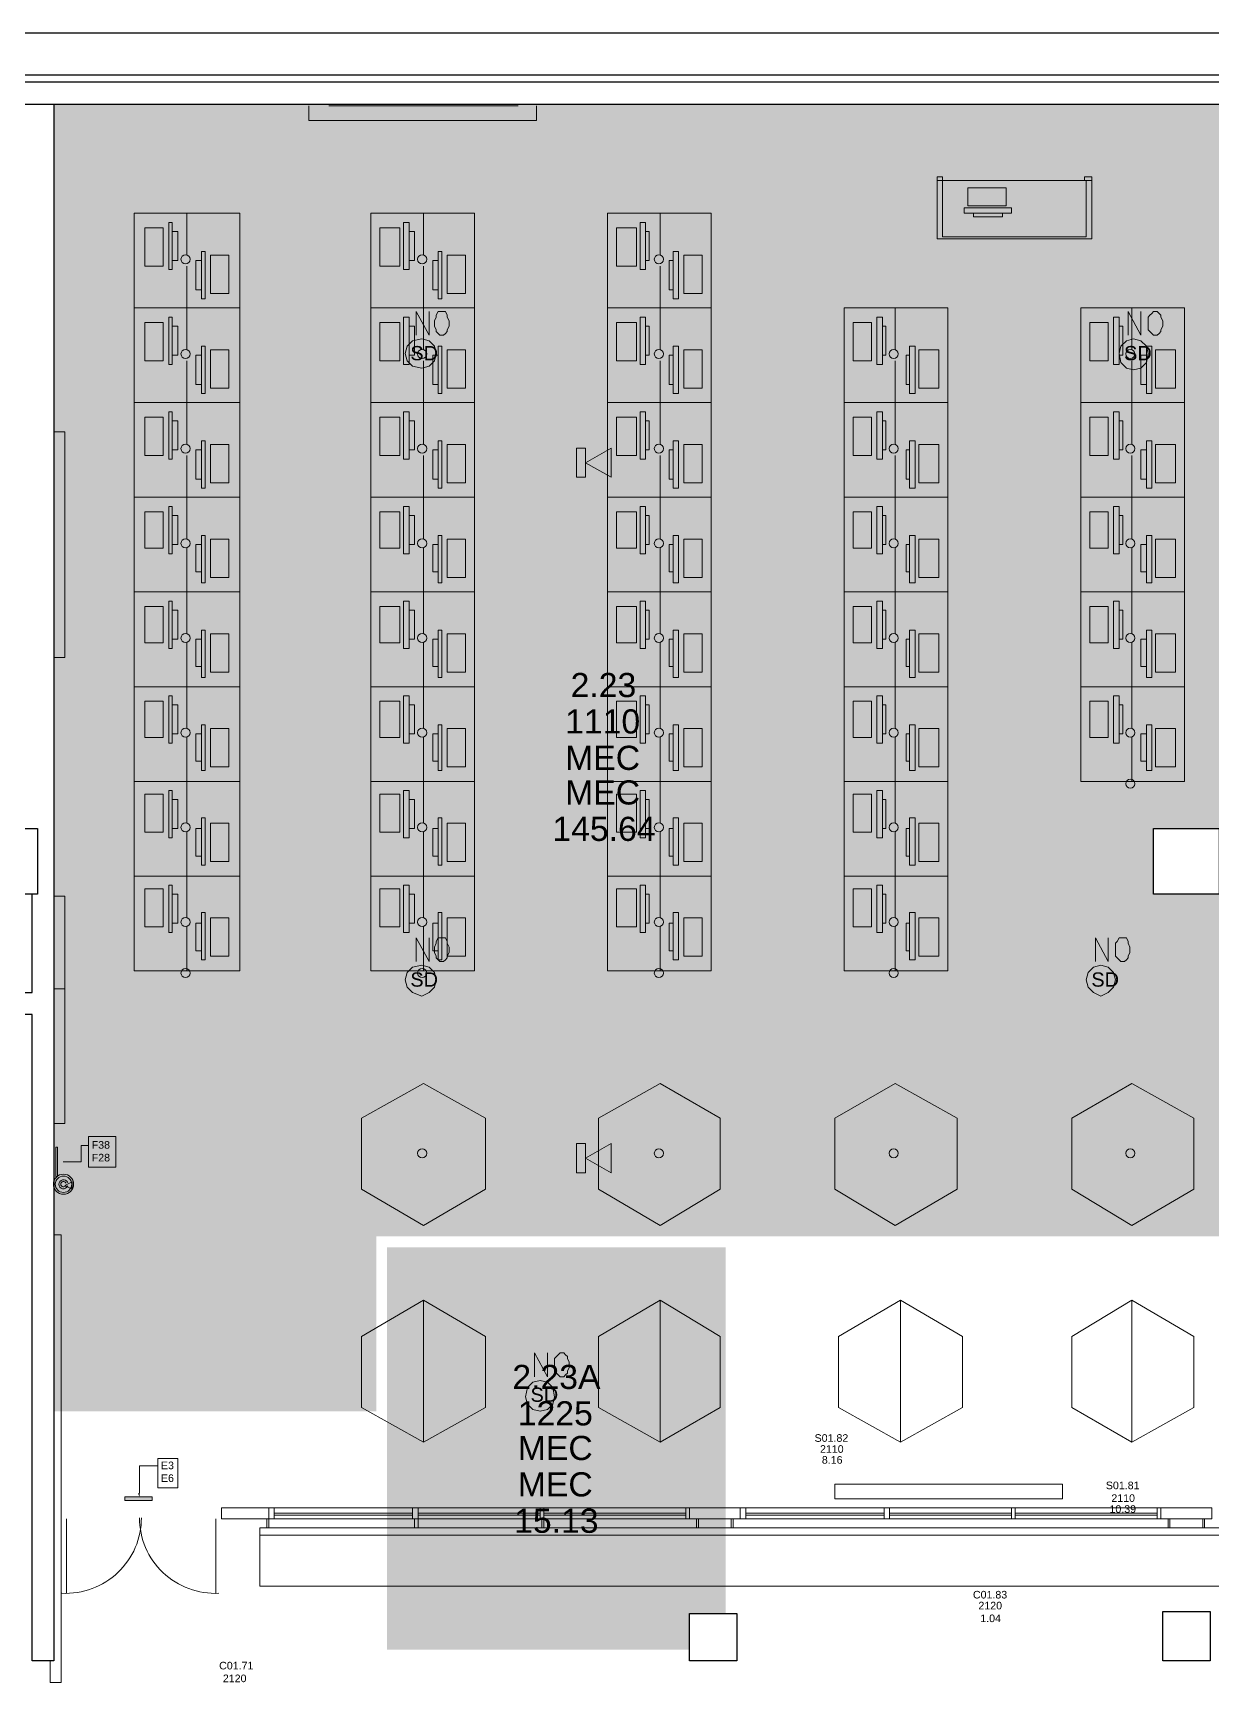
# Model space of a CAD drawing. Header units: millimetres. Extents: x -3 to 91, y 3.5 to 49.2.
# Drawn here: x 38.72 to 51.37, y 31.46 to 49.19 of the extents above; entities that cross this region are included whole.
import ezdxf

# ---------------------------------------------------------------- set-up
doc = ezdxf.new("R2010")
doc.units = ezdxf.units.MM
doc.layers.add('PDF_014401$_ps_FIRE_ACCESS', color=7, linetype='Continuous', true_color=0x37dd00)
doc.layers.add('PDF_014401$HL-TMP', color=7, linetype='Continuous', true_color=0xbfebf9)
for name, color, linetype in [('PDF_014401$_ps_TEXTBOLD$FIRE', 2, 'Continuous'), ('PDF_014401$DR', 7, 'Continuous'), ('PDF_014401$FI', 7, 'Continuous'), ('PDF_014401$FI-DSG', 7, 'Continuous'), ('PDF_014401$FT-FIXFIT', 7, 'Continuous'), ('PDF_014401$WA-COL', 7, 'Continuous'), ('PDF_014401$WA-EXT', 7, 'Continuous'), ('PDF_014401$WA-PART', 7, 'Continuous'), ('PDF_014401$WN', 7, 'Continuous'), ('PDF_Text', 7, 'Continuous')]:
    doc.layers.add(name, color=color, linetype=linetype)
doc.styles.add('PDF ArialMT', font='arial.ttf')

msp = doc.modelspace()

# ---------------------------------------------------------------- linework, layer by layer
at = {"layer": 'PDF_014401$_ps_FIRE_ACCESS', "lineweight": 0}
for points in [[(42.892, 45.593), (42.971, 45.613), (43.029, 45.672), (43.049, 45.75), (43.029, 45.828), (42.971, 45.887), (42.892, 45.906), (42.795, 45.887), (42.736, 45.828), (42.716, 45.75), (42.736, 45.672), (42.795, 45.613)], [(50.54, 45.574), (50.618, 45.593), (50.677, 45.652), (50.697, 45.75), (50.677, 45.828), (50.618, 45.887), (50.54, 45.906), (50.462, 45.887), (50.403, 45.828), (50.384, 45.75), (50.403, 45.652), (50.462, 45.593)], [(44.653, 44.733), (44.555, 44.733), (44.555, 44.42), (44.653, 44.42)], [(44.927, 44.42), (44.927, 44.733), (44.653, 44.576)], [(42.892, 38.845), (42.971, 38.884), (43.029, 38.943), (43.049, 39.021), (43.029, 39.1), (42.971, 39.158), (42.892, 39.178), (42.795, 39.158), (42.736, 39.1), (42.716, 39.021), (42.736, 38.943), (42.795, 38.884)], [(50.188, 38.845), (50.266, 38.884), (50.325, 38.943), (50.345, 39.021), (50.325, 39.1), (50.266, 39.158), (50.188, 39.178), (50.11, 39.158), (50.051, 39.1), (50.032, 39.021), (50.051, 38.943), (50.11, 38.884)], [(44.653, 37.261), (44.555, 37.261), (44.555, 36.948), (44.653, 36.948)], [(44.927, 36.948), (44.927, 37.261), (44.653, 37.105)], [(44.164, 34.386), (44.242, 34.405), (44.301, 34.464), (44.32, 34.542), (44.301, 34.64), (44.242, 34.699), (44.164, 34.718), (44.086, 34.699), (44.027, 34.64), (44.007, 34.542), (44.027, 34.464), (44.086, 34.405)]]:
    msp.add_lwpolyline(points, close=True, dxfattribs=at)
at = {"layer": 'PDF_014401$_ps_TEXTBOLD$FIRE', "lineweight": 20}
for points in [[(42.834, 45.945), (42.834, 46.2), (42.971, 45.945), (42.971, 46.2)], [(50.481, 45.945), (50.481, 46.2), (50.618, 45.945), (50.618, 46.2)], [(42.834, 39.217), (42.834, 39.471), (42.971, 39.217), (42.971, 39.471)], [(50.129, 39.217), (50.129, 39.471), (50.266, 39.217), (50.266, 39.471)], [(44.105, 34.757), (44.105, 35.012), (44.242, 34.757), (44.242, 35.012)]]:
    msp.add_lwpolyline(points, dxfattribs=at)
for points in [[(43.088, 46.2), (43.068, 46.2), (43.049, 46.161), (43.049, 46.141), (43.029, 46.102), (43.029, 46.043), (43.049, 46.004), (43.049, 45.984), (43.068, 45.965), (43.088, 45.945), (43.127, 45.945), (43.147, 45.965), (43.166, 45.984), (43.166, 46.004), (43.186, 46.043), (43.186, 46.102), (43.166, 46.141), (43.166, 46.161), (43.147, 46.2), (43.127, 46.2)], [(50.755, 46.2), (50.736, 46.18), (50.716, 46.161), (50.697, 46.141), (50.697, 46.102), (50.697, 46.043), (50.697, 46.004), (50.716, 45.984), (50.736, 45.965), (50.755, 45.945), (50.794, 45.945), (50.814, 45.965), (50.833, 45.984), (50.833, 46.004), (50.853, 46.043), (50.853, 46.102), (50.833, 46.141), (50.833, 46.161), (50.814, 46.18), (50.794, 46.2)], [(43.088, 39.471), (43.068, 39.471), (43.049, 39.432), (43.049, 39.413), (43.029, 39.373), (43.029, 39.315), (43.049, 39.276), (43.049, 39.256), (43.068, 39.237), (43.088, 39.217), (43.127, 39.217), (43.147, 39.237), (43.166, 39.256), (43.166, 39.276), (43.186, 39.315), (43.186, 39.373), (43.166, 39.413), (43.166, 39.432), (43.147, 39.471), (43.127, 39.471)], [(50.403, 39.471), (50.384, 39.471), (50.364, 39.432), (50.345, 39.413), (50.345, 39.373), (50.345, 39.315), (50.345, 39.276), (50.364, 39.256), (50.384, 39.237), (50.403, 39.217), (50.442, 39.217), (50.462, 39.237), (50.481, 39.256), (50.481, 39.276), (50.501, 39.315), (50.501, 39.373), (50.481, 39.413), (50.481, 39.432), (50.462, 39.471), (50.442, 39.471)], [(44.379, 35.012), (44.359, 34.992), (44.34, 34.973), (44.32, 34.953), (44.32, 34.914), (44.32, 34.855), (44.32, 34.816), (44.34, 34.797), (44.359, 34.777), (44.379, 34.757), (44.418, 34.757), (44.438, 34.777), (44.457, 34.797), (44.457, 34.816), (44.477, 34.855), (44.477, 34.914), (44.457, 34.953), (44.457, 34.973), (44.438, 34.992), (44.418, 35.012)]]:
    msp.add_lwpolyline(points, close=True, dxfattribs=at)
at = {"layer": 'PDF_014401$DR', "lineweight": 0}
for points in [[(39.078, 33.232), (39.078, 32.43), (39.078, 33.232)], [(40.682, 33.232), (40.682, 32.43), (40.682, 33.232)]]:
    msp.add_lwpolyline(points, dxfattribs=at)
for centre, start, end in [((39.069, 33.242), 267.045, 0.0003), ((40.672, 33.242), 179.9997, 272.955)]:
    msp.add_arc(centre, 0.812, start, end, dxfattribs=at)
at = {"layer": 'PDF_014401$FI', "lineweight": 9}
msp.add_lwpolyline([(39.137, 36.772), (39.059, 36.811), (39.137, 36.85)], close=True, dxfattribs=at)
for radius in [0.108, 0.088]:
    msp.add_circle((39.044, 36.825), radius, dxfattribs=at)
for radius, start, end in [(0.0489, 22.7694, 337.2306), (0.0293, 22.7697, 337.2303)]:
    msp.add_arc((39.044, 36.825), radius, start, end, dxfattribs=at)
at = {"layer": 'PDF_014401$FI-DSG', "lineweight": 9}
for points in [[(39.313, 37.339), (39.606, 37.339), (39.606, 37.007), (39.313, 37.007)], [(38.961, 37.222), (38.961, 36.909), (38.981, 36.909), (38.981, 37.222)], [(40.056, 33.877), (40.271, 33.877), (40.271, 33.564), (40.056, 33.564)], [(39.998, 33.467), (39.704, 33.467), (39.704, 33.427), (39.998, 33.427)]]:
    msp.add_lwpolyline(points, close=True, dxfattribs=at)
for points in [[(39.039, 37.065), (39.235, 37.065), (39.235, 37.242), (39.313, 37.242)], [(39.861, 33.506), (39.861, 33.799), (39.978, 33.799), (40.056, 33.799)]]:
    msp.add_lwpolyline(points, dxfattribs=at)
at = {"layer": 'PDF_014401$FI-DSG', "lineweight": -3, "transparency": 33554559}
for points in [[(38.981, 37.222), (38.961, 37.222), (38.981, 36.909)], [(38.961, 37.222), (38.981, 36.909), (38.961, 36.909)], [(39.039, 37.065), (38.981, 37.065), (38.981, 37.065)], [(39.998, 33.467), (39.704, 33.467), (39.998, 33.427)], [(39.704, 33.467), (39.998, 33.427), (39.704, 33.427)], [(39.861, 33.506), (39.861, 33.467), (39.841, 33.506)]]:
    msp.add_solid(points, dxfattribs=at)
at = {"layer": 'PDF_014401$FT-FIXFIT', "lineweight": 0}
for points in [[(41.68, 48.41), (41.68, 48.253), (44.125, 48.253), (44.125, 48.41)], [(41.895, 48.41), (43.929, 48.41)], [(50.09, 47.647), (50.09, 46.982), (48.428, 46.982), (48.428, 47.647)], [(50.012, 47.608), (49.562, 47.608), (48.486, 47.608)], [(38.941, 42.483), (39.059, 42.483), (39.059, 44.909), (38.941, 44.909)], [(38.941, 37.476), (39.059, 37.476), (39.059, 39.921), (38.941, 39.921)], [(39.059, 38.924), (38.941, 38.924)], [(42.912, 35.579), (42.912, 34.053)], [(45.455, 35.579), (45.455, 34.053)], [(48.037, 35.579), (48.037, 34.053)], [(50.521, 35.579), (50.521, 34.053)], [(41.23, 33.232), (41.23, 33.134)], [(41.249, 33.232), (41.249, 33.134)], [(45.846, 33.232), (45.846, 33.134)], [(45.865, 33.232), (45.865, 33.134)], [(46.218, 33.232), (46.218, 33.134)], [(46.237, 33.232), (46.237, 33.134)], [(50.912, 33.232), (50.912, 33.134)], [(50.931, 33.232), (50.931, 33.134)], [(51.283, 33.232), (51.283, 33.134)], [(51.303, 33.232), (51.303, 33.134)], [(54.413, 33.056), (41.152, 33.056)]]:
    msp.add_lwpolyline(points, dxfattribs=at)
for points in [[(48.486, 47.608), (48.428, 47.608), (48.428, 47.647), (48.486, 47.647)], [(48.486, 47.002), (50.032, 47.002), (50.032, 47.608), (48.486, 47.608)], [(50.012, 47.608), (50.09, 47.608), (50.09, 47.647), (50.012, 47.647)], [(48.76, 47.53), (48.76, 47.334), (49.171, 47.334), (49.171, 47.53)], [(40.369, 46.806), (40.369, 47.256), (39.802, 47.256), (39.802, 46.239), (40.369, 46.239), (40.369, 46.689), (40.369, 46.239), (40.937, 46.239), (40.937, 47.256), (40.369, 47.256)], [(42.912, 46.806), (42.912, 47.256), (42.345, 47.256), (42.345, 46.239), (42.912, 46.239), (42.912, 46.689), (42.912, 46.239), (43.46, 46.239), (43.46, 47.256), (42.912, 47.256)], [(45.455, 46.806), (45.455, 47.256), (44.887, 47.256), (44.887, 46.239), (45.455, 46.239), (45.455, 46.689), (45.455, 46.239), (46.002, 46.239), (46.002, 47.256), (45.455, 47.256)], [(48.721, 47.256), (49.23, 47.256), (49.23, 47.315), (48.721, 47.315)], [(48.721, 47.256), (49.23, 47.256), (49.23, 47.315), (48.721, 47.315)], [(48.819, 47.217), (49.132, 47.217), (49.132, 47.256), (48.819, 47.256)], [(39.919, 46.689), (40.115, 46.689), (40.115, 47.099), (39.919, 47.099)], [(40.213, 46.65), (40.213, 47.158), (40.174, 47.158), (40.174, 46.65)], [(40.213, 46.65), (40.213, 47.158), (40.174, 47.158), (40.174, 46.65)], [(40.271, 46.747), (40.271, 47.06), (40.213, 47.06), (40.213, 46.747)], [(42.443, 46.689), (42.658, 46.689), (42.658, 47.099), (42.443, 47.099)], [(42.756, 46.65), (42.756, 47.158), (42.697, 47.158), (42.697, 46.65)], [(42.756, 46.65), (42.756, 47.158), (42.697, 47.158), (42.697, 46.65)], [(42.814, 46.747), (42.814, 47.06), (42.756, 47.06), (42.756, 46.747)], [(44.985, 46.689), (45.2, 46.689), (45.2, 47.099), (44.985, 47.099)], [(45.298, 46.65), (45.298, 47.158), (45.24, 47.158), (45.24, 46.65)], [(45.298, 46.65), (45.298, 47.158), (45.24, 47.158), (45.24, 46.65)], [(45.337, 46.747), (45.337, 47.06), (45.298, 47.06), (45.298, 46.747)], [(40.526, 46.337), (40.526, 46.845), (40.565, 46.845), (40.565, 46.337)], [(40.526, 46.337), (40.526, 46.845), (40.565, 46.845), (40.565, 46.337)], [(43.068, 46.337), (43.068, 46.845), (43.108, 46.845), (43.108, 46.337)], [(43.068, 46.337), (43.068, 46.845), (43.108, 46.845), (43.108, 46.337)], [(45.592, 46.337), (45.592, 46.845), (45.65, 46.845), (45.65, 46.337)], [(45.592, 46.337), (45.592, 46.845), (45.65, 46.845), (45.65, 46.337)], [(40.467, 46.434), (40.467, 46.747), (40.526, 46.747), (40.526, 46.434)], [(40.819, 46.395), (40.624, 46.395), (40.624, 46.806), (40.819, 46.806)], [(43.01, 46.434), (43.01, 46.747), (43.068, 46.747), (43.068, 46.434)], [(43.362, 46.395), (43.166, 46.395), (43.166, 46.806), (43.362, 46.806)], [(45.552, 46.434), (45.552, 46.747), (45.592, 46.747), (45.592, 46.434)], [(45.905, 46.395), (45.709, 46.395), (45.709, 46.806), (45.905, 46.806)], [(40.369, 45.789), (40.369, 46.239), (39.802, 46.239), (39.802, 45.222), (40.369, 45.222), (40.369, 45.672), (40.369, 45.222), (40.937, 45.222), (40.937, 46.239), (40.369, 46.239)], [(40.213, 45.632), (40.213, 46.141), (40.174, 46.141), (40.174, 45.632)], [(40.213, 45.632), (40.213, 46.141), (40.174, 46.141), (40.174, 45.632)], [(42.912, 45.672), (42.912, 45.222), (43.46, 45.222), (43.46, 46.239), (42.912, 46.239), (42.912, 45.789), (42.912, 46.239), (42.345, 46.239), (42.345, 45.222), (42.912, 45.222)], [(42.756, 45.632), (42.756, 46.141), (42.697, 46.141), (42.697, 45.632)], [(42.756, 45.632), (42.756, 46.141), (42.697, 46.141), (42.697, 45.632)], [(45.455, 45.789), (45.455, 46.239), (44.887, 46.239), (44.887, 45.222), (45.455, 45.222), (45.455, 45.672), (45.455, 45.222), (46.002, 45.222), (46.002, 46.239), (45.455, 46.239)], [(45.298, 45.632), (45.298, 46.141), (45.24, 46.141), (45.24, 45.632)], [(45.298, 45.632), (45.298, 46.141), (45.24, 46.141), (45.24, 45.632)], [(47.978, 45.789), (47.978, 46.239), (47.43, 46.239), (47.43, 45.222), (47.978, 45.222), (47.978, 45.672), (47.978, 45.222), (48.545, 45.222), (48.545, 46.239), (47.978, 46.239)], [(47.841, 45.632), (47.841, 46.141), (47.782, 46.141), (47.782, 45.632)], [(47.841, 45.632), (47.841, 46.141), (47.782, 46.141), (47.782, 45.632)], [(50.521, 45.789), (50.521, 46.239), (49.973, 46.239), (49.973, 45.222), (50.521, 45.222), (50.521, 45.672), (50.521, 45.222), (51.088, 45.222), (51.088, 46.239), (50.521, 46.239)], [(50.384, 45.632), (50.384, 46.141), (50.325, 46.141), (50.325, 45.632)], [(50.384, 45.632), (50.384, 46.141), (50.325, 46.141), (50.325, 45.632)], [(39.919, 45.672), (40.115, 45.672), (40.115, 46.082), (39.919, 46.082)], [(40.271, 45.73), (40.271, 46.043), (40.213, 46.043), (40.213, 45.73)], [(42.443, 45.672), (42.658, 45.672), (42.658, 46.082), (42.443, 46.082)], [(42.814, 45.73), (42.814, 46.043), (42.756, 46.043), (42.756, 45.73)], [(44.985, 45.672), (45.2, 45.672), (45.2, 46.082), (44.985, 46.082)], [(45.337, 45.73), (45.337, 46.043), (45.298, 46.043), (45.298, 45.73)], [(47.528, 45.672), (47.724, 45.672), (47.724, 46.082), (47.528, 46.082)], [(47.88, 45.73), (47.88, 46.043), (47.841, 46.043), (47.841, 45.73)], [(50.071, 45.672), (50.266, 45.672), (50.266, 46.082), (50.071, 46.082)], [(50.423, 45.73), (50.423, 46.043), (50.384, 46.043), (50.384, 45.73)], [(40.526, 45.319), (40.526, 45.828), (40.565, 45.828), (40.565, 45.319)], [(40.526, 45.319), (40.526, 45.828), (40.565, 45.828), (40.565, 45.319)], [(40.819, 45.378), (40.624, 45.378), (40.624, 45.789), (40.819, 45.789)], [(43.068, 45.319), (43.068, 45.828), (43.108, 45.828), (43.108, 45.319)], [(43.068, 45.319), (43.068, 45.828), (43.108, 45.828), (43.108, 45.319)], [(43.362, 45.378), (43.166, 45.378), (43.166, 45.789), (43.362, 45.789)], [(45.592, 45.319), (45.592, 45.828), (45.65, 45.828), (45.65, 45.319)], [(45.592, 45.319), (45.592, 45.828), (45.65, 45.828), (45.65, 45.319)], [(45.905, 45.378), (45.709, 45.378), (45.709, 45.789), (45.905, 45.789)], [(48.134, 45.319), (48.134, 45.828), (48.193, 45.828), (48.193, 45.319)], [(48.134, 45.319), (48.134, 45.828), (48.193, 45.828), (48.193, 45.319)], [(48.447, 45.378), (48.232, 45.378), (48.232, 45.789), (48.447, 45.789)], [(50.677, 45.319), (50.677, 45.828), (50.736, 45.828), (50.736, 45.319)], [(50.677, 45.319), (50.677, 45.828), (50.736, 45.828), (50.736, 45.319)], [(50.99, 45.378), (50.775, 45.378), (50.775, 45.789), (50.99, 45.789)], [(40.467, 45.417), (40.467, 45.73), (40.526, 45.73), (40.526, 45.417)], [(43.01, 45.417), (43.01, 45.73), (43.068, 45.73), (43.068, 45.417)], [(45.552, 45.417), (45.552, 45.73), (45.592, 45.73), (45.592, 45.417)], [(48.095, 45.417), (48.095, 45.73), (48.134, 45.73), (48.134, 45.417)], [(50.618, 45.417), (50.618, 45.73), (50.677, 45.73), (50.677, 45.417)], [(40.369, 44.772), (40.369, 45.222), (39.802, 45.222), (39.802, 44.205), (40.369, 44.205), (40.369, 44.654), (40.369, 44.205), (40.937, 44.205), (40.937, 45.222), (40.369, 45.222)], [(39.919, 44.654), (40.115, 44.654), (40.115, 45.065), (39.919, 45.065)], [(40.213, 44.615), (40.213, 45.124), (40.174, 45.124), (40.174, 44.615)], [(40.213, 44.615), (40.213, 45.124), (40.174, 45.124), (40.174, 44.615)], [(42.912, 44.772), (42.912, 45.222), (42.345, 45.222), (42.345, 44.205), (42.912, 44.205), (42.912, 44.654), (42.912, 44.205), (43.46, 44.205), (43.46, 45.222), (42.912, 45.222)], [(42.443, 44.654), (42.658, 44.654), (42.658, 45.065), (42.443, 45.065)], [(42.756, 44.615), (42.756, 45.124), (42.697, 45.124), (42.697, 44.615)], [(42.756, 44.615), (42.756, 45.124), (42.697, 45.124), (42.697, 44.615)], [(45.455, 44.772), (45.455, 45.222), (44.887, 45.222), (44.887, 44.205), (45.455, 44.205), (45.455, 44.654), (45.455, 44.205), (46.002, 44.205), (46.002, 45.222), (45.455, 45.222)], [(44.985, 44.654), (45.2, 44.654), (45.2, 45.065), (44.985, 45.065)], [(45.298, 44.615), (45.298, 45.124), (45.24, 45.124), (45.24, 44.615)], [(45.298, 44.615), (45.298, 45.124), (45.24, 45.124), (45.24, 44.615)], [(47.978, 44.772), (47.978, 45.222), (47.43, 45.222), (47.43, 44.205), (47.978, 44.205), (47.978, 44.654), (47.978, 44.205), (48.545, 44.205), (48.545, 45.222), (47.978, 45.222)], [(47.528, 44.654), (47.724, 44.654), (47.724, 45.065), (47.528, 45.065)], [(47.841, 44.615), (47.841, 45.124), (47.782, 45.124), (47.782, 44.615)], [(47.841, 44.615), (47.841, 45.124), (47.782, 45.124), (47.782, 44.615)], [(50.521, 44.772), (50.521, 45.222), (49.973, 45.222), (49.973, 44.205), (50.521, 44.205), (50.521, 44.654), (50.521, 44.205), (51.088, 44.205), (51.088, 45.222), (50.521, 45.222)], [(50.071, 44.654), (50.266, 44.654), (50.266, 45.065), (50.071, 45.065)], [(50.384, 44.615), (50.384, 45.124), (50.325, 45.124), (50.325, 44.615)], [(50.384, 44.615), (50.384, 45.124), (50.325, 45.124), (50.325, 44.615)], [(40.271, 44.713), (40.271, 45.026), (40.213, 45.026), (40.213, 44.713)], [(42.814, 44.713), (42.814, 45.026), (42.756, 45.026), (42.756, 44.713)], [(45.337, 44.713), (45.337, 45.026), (45.298, 45.026), (45.298, 44.713)], [(47.88, 44.713), (47.88, 45.026), (47.841, 45.026), (47.841, 44.713)], [(50.423, 44.713), (50.423, 45.026), (50.384, 45.026), (50.384, 44.713)], [(40.467, 44.4), (40.467, 44.713), (40.526, 44.713), (40.526, 44.4)], [(40.526, 44.302), (40.526, 44.811), (40.565, 44.811), (40.565, 44.302)], [(40.526, 44.302), (40.526, 44.811), (40.565, 44.811), (40.565, 44.302)], [(40.819, 44.361), (40.624, 44.361), (40.624, 44.772), (40.819, 44.772)], [(43.01, 44.4), (43.01, 44.713), (43.068, 44.713), (43.068, 44.4)], [(43.068, 44.302), (43.068, 44.811), (43.108, 44.811), (43.108, 44.302)], [(43.068, 44.302), (43.068, 44.811), (43.108, 44.811), (43.108, 44.302)], [(43.362, 44.361), (43.166, 44.361), (43.166, 44.772), (43.362, 44.772)], [(45.552, 44.4), (45.552, 44.713), (45.592, 44.713), (45.592, 44.4)], [(45.592, 44.302), (45.592, 44.811), (45.65, 44.811), (45.65, 44.302)], [(45.592, 44.302), (45.592, 44.811), (45.65, 44.811), (45.65, 44.302)], [(45.905, 44.361), (45.709, 44.361), (45.709, 44.772), (45.905, 44.772)], [(48.095, 44.4), (48.095, 44.713), (48.134, 44.713), (48.134, 44.4)], [(48.134, 44.302), (48.134, 44.811), (48.193, 44.811), (48.193, 44.302)], [(48.134, 44.302), (48.134, 44.811), (48.193, 44.811), (48.193, 44.302)], [(48.447, 44.361), (48.232, 44.361), (48.232, 44.772), (48.447, 44.772)], [(50.618, 44.4), (50.618, 44.713), (50.677, 44.713), (50.677, 44.4)], [(50.677, 44.302), (50.677, 44.811), (50.736, 44.811), (50.736, 44.302)], [(50.677, 44.302), (50.677, 44.811), (50.736, 44.811), (50.736, 44.302)], [(50.99, 44.361), (50.775, 44.361), (50.775, 44.772), (50.99, 44.772)], [(40.369, 43.755), (40.369, 44.205), (39.802, 44.205), (39.802, 43.188), (40.369, 43.188), (40.369, 43.657), (40.369, 43.188), (40.937, 43.188), (40.937, 44.205), (40.369, 44.205)], [(42.912, 43.755), (42.912, 44.205), (42.345, 44.205), (42.345, 43.188), (42.912, 43.188), (42.912, 43.657), (42.912, 43.188), (43.46, 43.188), (43.46, 44.205), (42.912, 44.205)], [(45.455, 43.755), (45.455, 44.205), (44.887, 44.205), (44.887, 43.188), (45.455, 43.188), (45.455, 43.657), (45.455, 43.188), (46.002, 43.188), (46.002, 44.205), (45.455, 44.205)], [(47.978, 43.755), (47.978, 44.205), (47.43, 44.205), (47.43, 43.188), (47.978, 43.188), (47.978, 43.657), (47.978, 43.188), (48.545, 43.188), (48.545, 44.205), (47.978, 44.205)], [(50.521, 43.755), (50.521, 44.205), (49.973, 44.205), (49.973, 43.188), (50.521, 43.188), (50.521, 43.657), (50.521, 43.188), (51.088, 43.188), (51.088, 44.205), (50.521, 44.205)], [(39.919, 43.657), (40.115, 43.657), (40.115, 44.048), (39.919, 44.048)], [(40.213, 43.598), (40.213, 44.107), (40.174, 44.107), (40.174, 43.598)], [(40.213, 43.598), (40.213, 44.107), (40.174, 44.107), (40.174, 43.598)], [(40.271, 43.696), (40.271, 44.009), (40.213, 44.009), (40.213, 43.696)], [(42.443, 43.657), (42.658, 43.657), (42.658, 44.048), (42.443, 44.048)], [(42.756, 43.598), (42.756, 44.107), (42.697, 44.107), (42.697, 43.598)], [(42.756, 43.598), (42.756, 44.107), (42.697, 44.107), (42.697, 43.598)], [(42.814, 43.696), (42.814, 44.009), (42.756, 44.009), (42.756, 43.696)], [(44.985, 43.657), (45.2, 43.657), (45.2, 44.048), (44.985, 44.048)], [(45.298, 43.598), (45.298, 44.107), (45.24, 44.107), (45.24, 43.598)], [(45.298, 43.598), (45.298, 44.107), (45.24, 44.107), (45.24, 43.598)], [(45.337, 43.696), (45.337, 44.009), (45.298, 44.009), (45.298, 43.696)], [(47.528, 43.657), (47.724, 43.657), (47.724, 44.048), (47.528, 44.048)], [(47.841, 43.598), (47.841, 44.107), (47.782, 44.107), (47.782, 43.598)], [(47.841, 43.598), (47.841, 44.107), (47.782, 44.107), (47.782, 43.598)], [(47.88, 43.696), (47.88, 44.009), (47.841, 44.009), (47.841, 43.696)], [(50.071, 43.657), (50.266, 43.657), (50.266, 44.048), (50.071, 44.048)], [(50.384, 43.598), (50.384, 44.107), (50.325, 44.107), (50.325, 43.598)], [(50.384, 43.598), (50.384, 44.107), (50.325, 44.107), (50.325, 43.598)], [(50.423, 43.696), (50.423, 44.009), (50.384, 44.009), (50.384, 43.696)], [(40.467, 43.403), (40.467, 43.696), (40.526, 43.696), (40.526, 43.403)], [(40.526, 43.285), (40.526, 43.794), (40.565, 43.794), (40.565, 43.285)], [(40.526, 43.285), (40.526, 43.794), (40.565, 43.794), (40.565, 43.285)], [(40.819, 43.344), (40.624, 43.344), (40.624, 43.755), (40.819, 43.755)], [(43.01, 43.403), (43.01, 43.696), (43.068, 43.696), (43.068, 43.403)], [(43.068, 43.285), (43.068, 43.794), (43.108, 43.794), (43.108, 43.285)], [(43.068, 43.285), (43.068, 43.794), (43.108, 43.794), (43.108, 43.285)], [(43.362, 43.344), (43.166, 43.344), (43.166, 43.755), (43.362, 43.755)], [(45.552, 43.403), (45.552, 43.696), (45.592, 43.696), (45.592, 43.403)], [(45.592, 43.285), (45.592, 43.794), (45.65, 43.794), (45.65, 43.285)], [(45.592, 43.285), (45.592, 43.794), (45.65, 43.794), (45.65, 43.285)], [(45.905, 43.344), (45.709, 43.344), (45.709, 43.755), (45.905, 43.755)], [(48.095, 43.403), (48.095, 43.696), (48.134, 43.696), (48.134, 43.403)], [(48.134, 43.285), (48.134, 43.794), (48.193, 43.794), (48.193, 43.285)], [(48.134, 43.285), (48.134, 43.794), (48.193, 43.794), (48.193, 43.285)], [(48.447, 43.344), (48.232, 43.344), (48.232, 43.755), (48.447, 43.755)], [(50.618, 43.403), (50.618, 43.696), (50.677, 43.696), (50.677, 43.403)], [(50.677, 43.285), (50.677, 43.794), (50.736, 43.794), (50.736, 43.285)], [(50.677, 43.285), (50.677, 43.794), (50.736, 43.794), (50.736, 43.285)], [(50.99, 43.344), (50.775, 43.344), (50.775, 43.755), (50.99, 43.755)], [(40.369, 42.738), (40.369, 43.188), (39.802, 43.188), (39.802, 42.17), (40.369, 42.17), (40.369, 42.64), (40.369, 42.17), (40.937, 42.17), (40.937, 43.188), (40.369, 43.188)], [(42.912, 42.738), (42.912, 43.188), (42.345, 43.188), (42.345, 42.17), (42.912, 42.17), (42.912, 42.64), (42.912, 42.17), (43.46, 42.17), (43.46, 43.188), (42.912, 43.188)], [(45.455, 42.738), (45.455, 43.188), (44.887, 43.188), (44.887, 42.17), (45.455, 42.17), (45.455, 42.64), (45.455, 42.17), (46.002, 42.17), (46.002, 43.188), (45.455, 43.188)], [(47.978, 42.738), (47.978, 43.188), (47.43, 43.188), (47.43, 42.17), (47.978, 42.17), (47.978, 42.64), (47.978, 42.17), (48.545, 42.17), (48.545, 43.188), (47.978, 43.188)], [(50.521, 42.738), (50.521, 43.188), (49.973, 43.188), (49.973, 42.17), (50.521, 42.17), (50.521, 42.64), (50.521, 42.17), (51.088, 42.17), (51.088, 43.188), (50.521, 43.188)], [(39.919, 42.64), (40.115, 42.64), (40.115, 43.031), (39.919, 43.031)], [(40.213, 42.581), (40.213, 43.09), (40.174, 43.09), (40.174, 42.581)], [(40.213, 42.581), (40.213, 43.09), (40.174, 43.09), (40.174, 42.581)], [(40.271, 42.679), (40.271, 42.992), (40.213, 42.992), (40.213, 42.679)], [(42.443, 42.64), (42.658, 42.64), (42.658, 43.031), (42.443, 43.031)], [(42.756, 42.581), (42.756, 43.09), (42.697, 43.09), (42.697, 42.581)], [(42.756, 42.581), (42.756, 43.09), (42.697, 43.09), (42.697, 42.581)], [(42.814, 42.679), (42.814, 42.992), (42.756, 42.992), (42.756, 42.679)], [(44.985, 42.64), (45.2, 42.64), (45.2, 43.031), (44.985, 43.031)], [(45.298, 42.581), (45.298, 43.09), (45.24, 43.09), (45.24, 42.581)], [(45.298, 42.581), (45.298, 43.09), (45.24, 43.09), (45.24, 42.581)], [(45.337, 42.679), (45.337, 42.992), (45.298, 42.992), (45.298, 42.679)], [(47.528, 42.64), (47.724, 42.64), (47.724, 43.031), (47.528, 43.031)], [(47.841, 42.581), (47.841, 43.09), (47.782, 43.09), (47.782, 42.581)], [(47.841, 42.581), (47.841, 43.09), (47.782, 43.09), (47.782, 42.581)], [(47.88, 42.679), (47.88, 42.992), (47.841, 42.992), (47.841, 42.679)], [(50.071, 42.64), (50.266, 42.64), (50.266, 43.031), (50.071, 43.031)], [(50.384, 42.581), (50.384, 43.09), (50.325, 43.09), (50.325, 42.581)], [(50.384, 42.581), (50.384, 43.09), (50.325, 43.09), (50.325, 42.581)], [(50.423, 42.679), (50.423, 42.992), (50.384, 42.992), (50.384, 42.679)], [(40.526, 42.268), (40.526, 42.777), (40.565, 42.777), (40.565, 42.268)], [(40.526, 42.268), (40.526, 42.777), (40.565, 42.777), (40.565, 42.268)], [(43.068, 42.268), (43.068, 42.777), (43.108, 42.777), (43.108, 42.268)], [(43.068, 42.268), (43.068, 42.777), (43.108, 42.777), (43.108, 42.268)], [(45.592, 42.268), (45.592, 42.777), (45.65, 42.777), (45.65, 42.268)], [(45.592, 42.268), (45.592, 42.777), (45.65, 42.777), (45.65, 42.268)], [(48.134, 42.268), (48.134, 42.777), (48.193, 42.777), (48.193, 42.268)], [(48.134, 42.268), (48.134, 42.777), (48.193, 42.777), (48.193, 42.268)], [(50.677, 42.268), (50.677, 42.777), (50.736, 42.777), (50.736, 42.268)], [(50.677, 42.268), (50.677, 42.777), (50.736, 42.777), (50.736, 42.268)], [(40.467, 42.386), (40.467, 42.679), (40.526, 42.679), (40.526, 42.386)], [(40.819, 42.327), (40.624, 42.327), (40.624, 42.738), (40.819, 42.738)], [(43.01, 42.386), (43.01, 42.679), (43.068, 42.679), (43.068, 42.386)], [(43.362, 42.327), (43.166, 42.327), (43.166, 42.738), (43.362, 42.738)], [(45.552, 42.386), (45.552, 42.679), (45.592, 42.679), (45.592, 42.386)], [(45.905, 42.327), (45.709, 42.327), (45.709, 42.738), (45.905, 42.738)], [(48.095, 42.386), (48.095, 42.679), (48.134, 42.679), (48.134, 42.386)], [(48.447, 42.327), (48.232, 42.327), (48.232, 42.738), (48.447, 42.738)], [(50.618, 42.386), (50.618, 42.679), (50.677, 42.679), (50.677, 42.386)], [(50.99, 42.327), (50.775, 42.327), (50.775, 42.738), (50.99, 42.738)], [(40.369, 41.721), (40.369, 42.17), (39.802, 42.17), (39.802, 41.153), (40.369, 41.153), (40.369, 41.623), (40.369, 41.153), (40.937, 41.153), (40.937, 42.17), (40.369, 42.17)], [(40.213, 41.564), (40.213, 42.073), (40.174, 42.073), (40.174, 41.564)], [(40.213, 41.564), (40.213, 42.073), (40.174, 42.073), (40.174, 41.564)], [(42.912, 41.721), (42.912, 42.17), (42.345, 42.17), (42.345, 41.153), (42.912, 41.153), (42.912, 41.623), (42.912, 41.153), (43.46, 41.153), (43.46, 42.17), (42.912, 42.17)], [(42.756, 41.564), (42.756, 42.073), (42.697, 42.073), (42.697, 41.564)], [(42.756, 41.564), (42.756, 42.073), (42.697, 42.073), (42.697, 41.564)], [(45.455, 41.721), (45.455, 42.17), (44.887, 42.17), (44.887, 41.153), (45.455, 41.153), (45.455, 41.623), (45.455, 41.153), (46.002, 41.153), (46.002, 42.17), (45.455, 42.17)], [(45.298, 41.564), (45.298, 42.073), (45.24, 42.073), (45.24, 41.564)], [(45.298, 41.564), (45.298, 42.073), (45.24, 42.073), (45.24, 41.564)], [(47.978, 41.721), (47.978, 42.17), (47.43, 42.17), (47.43, 41.153), (47.978, 41.153), (47.978, 41.623), (47.978, 41.153), (48.545, 41.153), (48.545, 42.17), (47.978, 42.17)], [(47.841, 41.564), (47.841, 42.073), (47.782, 42.073), (47.782, 41.564)], [(47.841, 41.564), (47.841, 42.073), (47.782, 42.073), (47.782, 41.564)], [(50.521, 41.721), (50.521, 42.17), (49.973, 42.17), (49.973, 41.153), (50.521, 41.153), (50.521, 41.623), (50.521, 41.153), (51.088, 41.153), (51.088, 42.17), (50.521, 42.17)], [(50.384, 41.564), (50.384, 42.073), (50.325, 42.073), (50.325, 41.564)], [(50.384, 41.564), (50.384, 42.073), (50.325, 42.073), (50.325, 41.564)], [(39.919, 41.623), (40.115, 41.623), (40.115, 42.014), (39.919, 42.014)], [(40.271, 41.662), (40.271, 41.975), (40.213, 41.975), (40.213, 41.662)], [(42.443, 41.623), (42.658, 41.623), (42.658, 42.014), (42.443, 42.014)], [(42.814, 41.662), (42.814, 41.975), (42.756, 41.975), (42.756, 41.662)], [(44.985, 41.623), (45.2, 41.623), (45.2, 42.014), (44.985, 42.014)], [(45.337, 41.662), (45.337, 41.975), (45.298, 41.975), (45.298, 41.662)], [(47.528, 41.623), (47.724, 41.623), (47.724, 42.014), (47.528, 42.014)], [(47.88, 41.662), (47.88, 41.975), (47.841, 41.975), (47.841, 41.662)], [(50.071, 41.623), (50.266, 41.623), (50.266, 42.014), (50.071, 42.014)], [(50.423, 41.662), (50.423, 41.975), (50.384, 41.975), (50.384, 41.662)], [(40.526, 41.271), (40.526, 41.76), (40.565, 41.76), (40.565, 41.271)], [(40.526, 41.271), (40.526, 41.76), (40.565, 41.76), (40.565, 41.271)], [(40.819, 41.31), (40.624, 41.31), (40.624, 41.721), (40.819, 41.721)], [(43.068, 41.271), (43.068, 41.76), (43.108, 41.76), (43.108, 41.271)], [(43.068, 41.271), (43.068, 41.76), (43.108, 41.76), (43.108, 41.271)], [(43.362, 41.31), (43.166, 41.31), (43.166, 41.721), (43.362, 41.721)], [(45.592, 41.271), (45.592, 41.76), (45.65, 41.76), (45.65, 41.271)], [(45.592, 41.271), (45.592, 41.76), (45.65, 41.76), (45.65, 41.271)], [(45.905, 41.31), (45.709, 41.31), (45.709, 41.721), (45.905, 41.721)], [(48.134, 41.271), (48.134, 41.76), (48.193, 41.76), (48.193, 41.271)], [(48.134, 41.271), (48.134, 41.76), (48.193, 41.76), (48.193, 41.271)], [(48.447, 41.31), (48.232, 41.31), (48.232, 41.721), (48.447, 41.721)], [(50.677, 41.271), (50.677, 41.76), (50.736, 41.76), (50.736, 41.271)], [(50.677, 41.271), (50.677, 41.76), (50.736, 41.76), (50.736, 41.271)], [(50.99, 41.31), (50.775, 41.31), (50.775, 41.721), (50.99, 41.721)], [(40.467, 41.369), (40.467, 41.662), (40.526, 41.662), (40.526, 41.369)], [(43.01, 41.369), (43.01, 41.662), (43.068, 41.662), (43.068, 41.369)], [(45.552, 41.369), (45.552, 41.662), (45.592, 41.662), (45.592, 41.369)], [(48.095, 41.369), (48.095, 41.662), (48.134, 41.662), (48.134, 41.369)], [(50.618, 41.369), (50.618, 41.662), (50.677, 41.662), (50.677, 41.369)], [(40.369, 40.703), (40.369, 41.153), (39.802, 41.153), (39.802, 40.136), (40.369, 40.136), (40.369, 40.606), (40.369, 40.136), (40.937, 40.136), (40.937, 41.153), (40.369, 41.153)], [(42.912, 40.703), (42.912, 41.153), (42.345, 41.153), (42.345, 40.136), (42.912, 40.136), (42.912, 40.606), (42.912, 40.136), (43.46, 40.136), (43.46, 41.153), (42.912, 41.153)], [(45.455, 40.703), (45.455, 41.153), (44.887, 41.153), (44.887, 40.136), (45.455, 40.136), (45.455, 40.606), (45.455, 40.136), (46.002, 40.136), (46.002, 41.153), (45.455, 41.153)], [(47.978, 40.703), (47.978, 41.153), (47.43, 41.153), (47.43, 40.136), (47.978, 40.136), (47.978, 40.606), (47.978, 40.136), (48.545, 40.136), (48.545, 41.153), (47.978, 41.153)], [(39.919, 40.606), (40.115, 40.606), (40.115, 41.016), (39.919, 41.016)], [(40.213, 40.547), (40.213, 41.056), (40.174, 41.056), (40.174, 40.547)], [(40.213, 40.547), (40.213, 41.056), (40.174, 41.056), (40.174, 40.547)], [(42.443, 40.606), (42.658, 40.606), (42.658, 41.016), (42.443, 41.016)], [(42.756, 40.547), (42.756, 41.056), (42.697, 41.056), (42.697, 40.547)], [(42.756, 40.547), (42.756, 41.056), (42.697, 41.056), (42.697, 40.547)], [(44.985, 40.606), (45.2, 40.606), (45.2, 41.016), (44.985, 41.016)], [(45.298, 40.547), (45.298, 41.056), (45.24, 41.056), (45.24, 40.547)], [(45.298, 40.547), (45.298, 41.056), (45.24, 41.056), (45.24, 40.547)], [(47.528, 40.606), (47.724, 40.606), (47.724, 41.016), (47.528, 41.016)], [(47.841, 40.547), (47.841, 41.056), (47.782, 41.056), (47.782, 40.547)], [(47.841, 40.547), (47.841, 41.056), (47.782, 41.056), (47.782, 40.547)], [(40.271, 40.645), (40.271, 40.958), (40.213, 40.958), (40.213, 40.645)], [(42.814, 40.645), (42.814, 40.958), (42.756, 40.958), (42.756, 40.645)], [(45.337, 40.645), (45.337, 40.958), (45.298, 40.958), (45.298, 40.645)], [(47.88, 40.645), (47.88, 40.958), (47.841, 40.958), (47.841, 40.645)], [(40.467, 40.351), (40.467, 40.645), (40.526, 40.645), (40.526, 40.351)], [(40.526, 40.254), (40.526, 40.762), (40.565, 40.762), (40.565, 40.254)], [(40.526, 40.254), (40.526, 40.762), (40.565, 40.762), (40.565, 40.254)], [(40.819, 40.293), (40.624, 40.293), (40.624, 40.703), (40.819, 40.703)], [(43.01, 40.351), (43.01, 40.645), (43.068, 40.645), (43.068, 40.351)], [(43.068, 40.254), (43.068, 40.762), (43.108, 40.762), (43.108, 40.254)], [(43.068, 40.254), (43.068, 40.762), (43.108, 40.762), (43.108, 40.254)], [(43.362, 40.293), (43.166, 40.293), (43.166, 40.703), (43.362, 40.703)], [(45.552, 40.351), (45.552, 40.645), (45.592, 40.645), (45.592, 40.351)], [(45.592, 40.254), (45.592, 40.762), (45.65, 40.762), (45.65, 40.254)], [(45.592, 40.254), (45.592, 40.762), (45.65, 40.762), (45.65, 40.254)], [(45.905, 40.293), (45.709, 40.293), (45.709, 40.703), (45.905, 40.703)], [(48.095, 40.351), (48.095, 40.645), (48.134, 40.645), (48.134, 40.351)], [(48.134, 40.254), (48.134, 40.762), (48.193, 40.762), (48.193, 40.254)], [(48.134, 40.254), (48.134, 40.762), (48.193, 40.762), (48.193, 40.254)], [(48.447, 40.293), (48.232, 40.293), (48.232, 40.703), (48.447, 40.703)], [(40.369, 39.686), (40.369, 40.136), (39.802, 40.136), (39.802, 39.119), (40.369, 39.119), (40.369, 39.589), (40.369, 39.119), (40.937, 39.119), (40.937, 40.136), (40.369, 40.136)], [(42.912, 39.686), (42.912, 40.136), (42.345, 40.136), (42.345, 39.119), (42.912, 39.119), (42.912, 39.589), (42.912, 39.119), (43.46, 39.119), (43.46, 40.136), (42.912, 40.136)], [(45.455, 39.686), (45.455, 40.136), (44.887, 40.136), (44.887, 39.119), (45.455, 39.119), (45.455, 39.589), (45.455, 39.119), (46.002, 39.119), (46.002, 40.136), (45.455, 40.136)], [(47.978, 39.686), (47.978, 40.136), (47.43, 40.136), (47.43, 39.119), (47.978, 39.119), (47.978, 39.589), (47.978, 39.119), (48.545, 39.119), (48.545, 40.136), (47.978, 40.136)], [(39.919, 39.589), (40.115, 39.589), (40.115, 39.999), (39.919, 39.999)], [(40.213, 39.53), (40.213, 40.038), (40.174, 40.038), (40.174, 39.53)], [(40.213, 39.53), (40.213, 40.038), (40.174, 40.038), (40.174, 39.53)], [(40.271, 39.628), (40.271, 39.941), (40.213, 39.941), (40.213, 39.628)], [(42.443, 39.589), (42.658, 39.589), (42.658, 39.999), (42.443, 39.999)], [(42.756, 39.53), (42.756, 40.038), (42.697, 40.038), (42.697, 39.53)], [(42.756, 39.53), (42.756, 40.038), (42.697, 40.038), (42.697, 39.53)], [(42.814, 39.628), (42.814, 39.941), (42.756, 39.941), (42.756, 39.628)], [(44.985, 39.589), (45.2, 39.589), (45.2, 39.999), (44.985, 39.999)], [(45.298, 39.53), (45.298, 40.038), (45.24, 40.038), (45.24, 39.53)], [(45.298, 39.53), (45.298, 40.038), (45.24, 40.038), (45.24, 39.53)], [(45.337, 39.628), (45.337, 39.941), (45.298, 39.941), (45.298, 39.628)], [(47.528, 39.589), (47.724, 39.589), (47.724, 39.999), (47.528, 39.999)], [(47.841, 39.53), (47.841, 40.038), (47.782, 40.038), (47.782, 39.53)], [(47.841, 39.53), (47.841, 40.038), (47.782, 40.038), (47.782, 39.53)], [(47.88, 39.628), (47.88, 39.941), (47.841, 39.941), (47.841, 39.628)], [(40.526, 39.237), (40.526, 39.745), (40.565, 39.745), (40.565, 39.237)], [(40.526, 39.237), (40.526, 39.745), (40.565, 39.745), (40.565, 39.237)], [(43.068, 39.237), (43.068, 39.745), (43.108, 39.745), (43.108, 39.237)], [(43.068, 39.237), (43.068, 39.745), (43.108, 39.745), (43.108, 39.237)], [(45.592, 39.237), (45.592, 39.745), (45.65, 39.745), (45.65, 39.237)], [(45.592, 39.237), (45.592, 39.745), (45.65, 39.745), (45.65, 39.237)], [(48.134, 39.237), (48.134, 39.745), (48.193, 39.745), (48.193, 39.237)], [(48.134, 39.237), (48.134, 39.745), (48.193, 39.745), (48.193, 39.237)], [(40.467, 39.334), (40.467, 39.628), (40.526, 39.628), (40.526, 39.334)], [(40.819, 39.276), (40.624, 39.276), (40.624, 39.686), (40.819, 39.686)], [(43.01, 39.334), (43.01, 39.628), (43.068, 39.628), (43.068, 39.334)], [(43.362, 39.276), (43.166, 39.276), (43.166, 39.686), (43.362, 39.686)], [(45.552, 39.334), (45.552, 39.628), (45.592, 39.628), (45.592, 39.334)], [(45.905, 39.276), (45.709, 39.276), (45.709, 39.686), (45.905, 39.686)], [(48.095, 39.334), (48.095, 39.628), (48.134, 39.628), (48.134, 39.334)], [(48.447, 39.276), (48.232, 39.276), (48.232, 39.686), (48.447, 39.686)], [(42.912, 37.907), (43.577, 37.535), (43.577, 36.772), (42.912, 36.381), (42.247, 36.772), (42.247, 37.535)], [(45.455, 37.907), (46.1, 37.535), (46.1, 36.772), (45.455, 36.381), (44.79, 36.772), (44.79, 37.535)], [(47.978, 37.907), (48.643, 37.535), (48.643, 36.772), (47.978, 36.381), (47.332, 36.772), (47.332, 37.535)], [(50.521, 37.907), (51.186, 37.535), (51.186, 36.772), (50.521, 36.381), (49.875, 36.772), (49.875, 37.535)], [(42.912, 35.579), (43.577, 35.188), (43.577, 34.425), (42.912, 34.053), (42.247, 34.425), (42.247, 35.188)], [(45.455, 35.579), (46.1, 35.188), (46.1, 34.425), (45.455, 34.053), (44.79, 34.425), (44.79, 35.188)], [(48.037, 35.579), (48.702, 35.188), (48.702, 34.425), (48.037, 34.053), (47.371, 34.425), (47.371, 35.188)], [(50.521, 35.579), (51.186, 35.188), (51.186, 34.425), (50.521, 34.053), (49.875, 34.425), (49.875, 35.188)], [(47.332, 33.447), (47.332, 33.603), (49.777, 33.603), (49.777, 33.447)], [(42.814, 33.134), (42.814, 33.232)], [(42.853, 33.134), (42.853, 33.232)], [(44.183, 33.134), (44.183, 33.232)], [(44.203, 33.134), (44.203, 33.232)], [(41.152, 32.508), (41.152, 33.134), (45.768, 33.134), (46.296, 33.134), (50.833, 33.134), (51.381, 33.134), (54.413, 33.134), (54.413, 32.508)]]:
    msp.add_lwpolyline(points, close=True, dxfattribs=at)
for centre in [(40.355, 46.761), (42.897, 46.761), (45.44, 46.761), (40.355, 45.744), (42.897, 45.744), (45.44, 45.744), (47.963, 45.744), (50.506, 45.744), (40.355, 44.727), (42.897, 44.727), (45.44, 44.727), (47.963, 44.727), (50.506, 44.727), (40.355, 43.71), (42.897, 43.71), (45.44, 43.71), (47.963, 43.71), (50.506, 43.71), (40.355, 42.693), (42.897, 42.693), (45.44, 42.693), (47.963, 42.693), (50.506, 42.693), (40.355, 41.676), (42.897, 41.676), (45.44, 41.676), (47.963, 41.676), (50.506, 41.676), (50.506, 41.128), (50.506, 41.128), (40.355, 40.659), (42.897, 40.659), (45.44, 40.659), (47.963, 40.659), (40.355, 39.641), (42.897, 39.641), (45.44, 39.641), (47.963, 39.641), (40.355, 39.094), (40.355, 39.094), (42.897, 39.094), (42.897, 39.094), (45.44, 39.094), (45.44, 39.094), (47.963, 39.094), (47.963, 39.094), (42.897, 37.157), (42.897, 37.157), (45.44, 37.157), (45.44, 37.157), (47.963, 37.157), (47.963, 37.157), (50.506, 37.157), (50.506, 37.157)]:
    msp.add_circle(centre, 0.0489, dxfattribs=at)
at = {"layer": 'PDF_014401$HL-TMP', "color": 111, "lineweight": -3, "true_color": 0x76efc1, "transparency": 33554559}
for points in [[(50.755, 48.429), (38.941, 48.429), (38.941, 48.429)], [(50.755, 48.429), (38.941, 48.429), (50.755, 39.941)], [(38.941, 48.429), (50.755, 39.941), (38.941, 39.941)], [(60.007, 48.429), (50.755, 48.429), (60.007, 40.645)], [(50.755, 48.429), (60.007, 40.645), (50.755, 40.645)], [(50.755, 39.941), (38.941, 39.941), (50.755, 36.264)], [(38.941, 39.941), (50.755, 36.264), (38.941, 36.264)], [(60.007, 39.941), (50.755, 39.941), (60.007, 36.264)], [(50.755, 39.941), (60.007, 36.264), (50.755, 36.264)], [(42.403, 34.386), (38.941, 34.386), (38.941, 36.264)], [(38.941, 36.264), (42.403, 36.264), (42.403, 34.386)], [(46.159, 36.146), (42.521, 36.146), (46.159, 32.215)], [(42.521, 36.146), (46.159, 32.215), (42.521, 32.215)], [(42.403, 34.386), (42.403, 34.386), (38.941, 34.386)], [(45.768, 32.215), (45.768, 32.215), (42.521, 32.215)], [(45.768, 32.215), (42.521, 32.215), (46.159, 32.215)], [(45.768, 32.215), (42.521, 32.215), (45.768, 31.824)], [(42.521, 32.215), (45.768, 31.824), (42.521, 31.824)]]:
    msp.add_solid(points, dxfattribs=at)
at = {"layer": 'PDF_014401$WA-COL', "lineweight": 25}
for points in [[(60.77, 49.192), (0.019, 49.192), (0.019, 35.814), (-3.033, 35.814), (-3.033, 35.52), (0.468, 35.52), (0.468, 48.742), (60.3, 48.742), (60.3, 31.765), (60.77, 31.765)], [(38.061, 40.645), (38.765, 40.645), (38.765, 39.941), (38.061, 39.941)], [(50.755, 40.645), (51.459, 40.645), (51.459, 39.941), (50.755, 39.941)], [(46.276, 31.706), (45.768, 31.706), (45.768, 32.215), (46.276, 32.215)], [(51.362, 31.706), (50.853, 31.706), (50.853, 32.234), (51.362, 32.234)]]:
    msp.add_lwpolyline(points, close=True, dxfattribs=at)
at = {"layer": 'PDF_014401$WA-EXT', "lineweight": 25}
for points in [[(78.177, 29.437), (78.177, 31.706), (60.241, 31.706), (60.241, 48.664), (0.547, 48.664), (0.547, 35.442), (-3.033, 35.442), (-3.033, 27.99), (0.019, 27.99), (0.019, 25.213), (0.547, 25.213), (0.547, 29.887), (-3.033, 29.887)], [(2.307, 31.941), (0.781, 31.941), (0.781, 48.429), (60.007, 48.429), (60.007, 31.472), (77.943, 31.472), (77.943, 29.437)], [(38.941, 48.429), (38.941, 31.706), (38.707, 31.706), (38.707, 38.65), (30.433, 38.65), (30.433, 31.706), (30.198, 31.706), (30.198, 38.884), (38.707, 38.884), (38.707, 39.941)]]:
    msp.add_lwpolyline(points, dxfattribs=at)
at = {"layer": 'PDF_014401$WA-PART', "lineweight": 18}
msp.add_lwpolyline([(38.941, 36.283), (39.02, 36.283), (39.02, 31.472), (38.902, 31.472), (38.902, 31.706)], dxfattribs=at)
for points in [[(40.741, 33.232), (41.249, 33.232), (41.249, 33.349), (40.741, 33.349)], [(46.022, 33.232), (45.768, 33.232), (45.768, 33.349), (46.315, 33.349), (46.315, 33.232)], [(51.381, 33.349), (51.381, 33.232), (51.127, 33.232), (50.833, 33.232), (50.833, 33.349)]]:
    msp.add_lwpolyline(points, close=True, dxfattribs=at)
at = {"layer": 'PDF_014401$WN', "lineweight": 0}
for points in [[(41.249, 33.349), (41.249, 33.232)], [(41.308, 33.349), (41.308, 33.232)], [(45.729, 33.232), (45.729, 33.349)], [(45.768, 33.232), (45.768, 33.349)], [(46.315, 33.349), (46.315, 33.232)], [(46.374, 33.349), (46.374, 33.232)], [(50.794, 33.232), (50.794, 33.349)], [(50.833, 33.232), (50.833, 33.349)], [(41.308, 33.291), (42.795, 33.291)], [(41.308, 33.271), (42.795, 33.271)], [(42.853, 33.291), (44.164, 33.291)], [(42.853, 33.271), (44.164, 33.271)], [(44.203, 33.291), (45.729, 33.291)], [(44.203, 33.271), (45.729, 33.271)], [(46.374, 33.291), (47.86, 33.291)], [(46.374, 33.271), (47.86, 33.271)], [(47.919, 33.291), (49.23, 33.291)], [(47.919, 33.271), (49.23, 33.271)], [(49.269, 33.291), (50.794, 33.291)], [(49.269, 33.271), (50.794, 33.271)]]:
    msp.add_lwpolyline(points, dxfattribs=at)
at = {"layer": 'PDF_014401$WN', "lineweight": 9}
for points in [[(42.853, 33.349), (41.249, 33.349)], [(44.203, 33.349), (42.795, 33.349)], [(45.768, 33.349), (44.164, 33.349)], [(47.919, 33.349), (46.315, 33.349)], [(49.269, 33.349), (47.86, 33.349)], [(50.833, 33.349), (49.23, 33.349)], [(41.249, 33.232), (42.853, 33.232)], [(42.795, 33.232), (44.203, 33.232)], [(44.164, 33.232), (45.768, 33.232)], [(46.315, 33.232), (47.919, 33.232)], [(47.86, 33.232), (49.269, 33.232)], [(49.23, 33.232), (50.833, 33.232)]]:
    msp.add_lwpolyline(points, dxfattribs=at)
at = {"layer": 'PDF_014401$WN', "lineweight": 0}
for points in [[(42.795, 33.232), (42.795, 33.349)], [(42.853, 33.232), (42.853, 33.349)], [(44.164, 33.232), (44.164, 33.349)], [(44.203, 33.232), (44.203, 33.349)], [(47.86, 33.232), (47.86, 33.349)], [(47.919, 33.232), (47.919, 33.349)], [(49.23, 33.232), (49.23, 33.349)], [(49.269, 33.232), (49.269, 33.349)]]:
    msp.add_lwpolyline(points, close=True, dxfattribs=at)

# ---------------------------------------------------------------- texts
at = {"layer": 'PDF_Text', "color": 2, "lineweight": -3, "char_height": 0.1533, "attachment_point": 4, "style": 'PDF ArialMT'}
for insert in [(42.77, 45.752), (50.438, 45.752), (42.77, 39.023), (50.086, 39.023), (44.061, 34.563)]:
    msp.add_mtext('SD', dxfattribs=dict(at, insert=insert))
at = {"layer": 'PDF_Text', "lineweight": -3, "attachment_point": 4, "style": 'PDF ArialMT'}
for s, insert, char_height in [('2.23', (44.492, 42.186), 0.2595), ('1110', (44.433, 41.795), 0.2595), ('MEC', (44.433, 41.404), 0.2595), ('MEC', (44.433, 41.032), 0.2595), ('145.64', (44.296, 40.641), 0.2595), ('F38', (39.347, 37.247), 0.0817), ('F28', (39.347, 37.11), 0.0817), ('2.23A', (43.866, 34.753), 0.2595), ('1225', (43.924, 34.362), 0.2595), ('MEC', (43.924, 33.99), 0.2595), ('S01.82', (47.113, 34.098), 0.0817), ('2110', (47.171, 33.98), 0.0817), ('8.16', (47.191, 33.863), 0.0817), ('E3', (40.091, 33.804), 0.0817), ('E6', (40.091, 33.667), 0.0817), ('MEC', (43.924, 33.599), 0.2595), ('S01.81', (50.242, 33.589), 0.0817), ('10.39', (50.281, 33.335), 0.0817), ('2110', (50.301, 33.452), 0.0817), ('15.13', (43.885, 33.208), 0.2595), ('C01.83', (48.814, 32.415), 0.0817), ('2120', (48.873, 32.298), 0.0817), ('1.04', (48.893, 32.161), 0.0817), ('C01.71', (40.716, 31.653), 0.0817), ('2120', (40.756, 31.516), 0.0817)]:
    msp.add_mtext(s, dxfattribs=dict(at, insert=insert, char_height=char_height))

doc.saveas('drawing.dxf')
